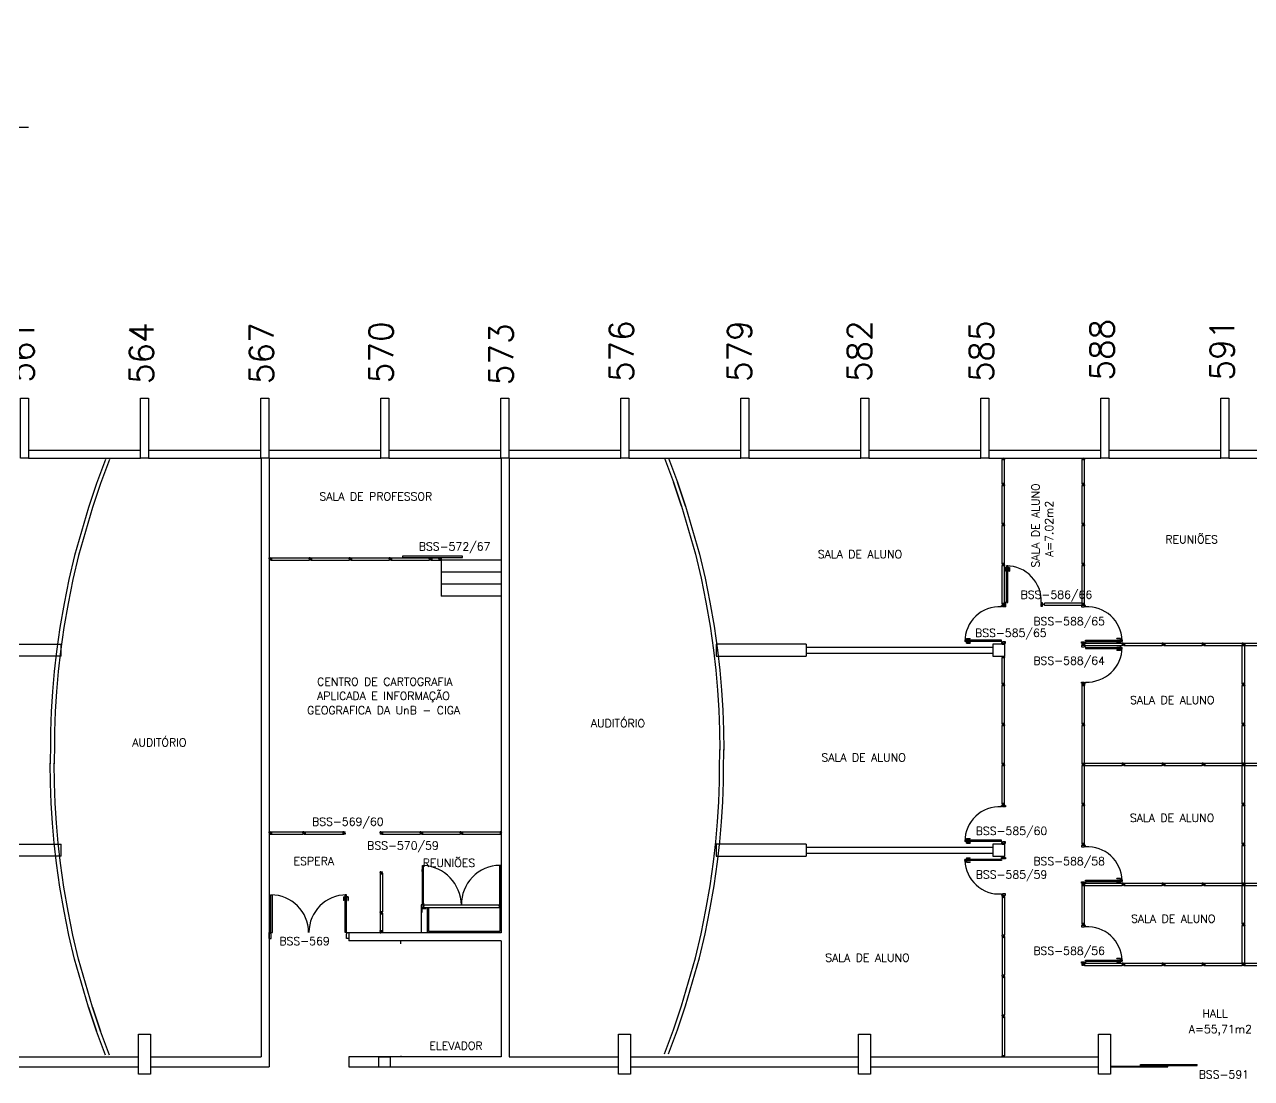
# Model space of a CAD drawing. Extents: x 0 to 244, y -71 to 76.
# Drawn here: x 93.07 to 123.74, y -0.29 to 26.07 of the extents above; entities that cross this region are included whole.
import ezdxf
from ezdxf.enums import TextEntityAlignment as Align

# ---------------------------------------------------------------- set-up
doc = ezdxf.new("R2010")
doc.units = 0
doc.header["$LTSCALE"] = 0.01
doc.header["$MEASUREMENT"] = 0
doc.header["$PDMODE"] = 98
doc.linetypes.add('HIDDEN', pattern=[0.375, 0.25, -0.125])
doc.layers.get('0').update_dxf_attribs({"linetype": 'CONTINUOUS'})
doc.layers.get('DEFPOINTS').update_dxf_attribs({"linetype": 'CONTINUOUS'})
for name, color, linetype in [('ALV', 2, 'CONTINUOUS'), ('AR-ALV', 144, 'CONTINUOUS'), ('AR-ESQ-EXI', 7, 'CONTINUOUS'), ('AR-PIS', 1, 'CONTINUOUS'), ('AR-REV', 111, 'CONTINUOUS'), ('DIV', 2, 'CONTINUOUS'), ('DT-PRJ', 1, 'HIDDEN'), ('ESQ', 1, 'CONTINUOUS'), ('ESTR', 3, 'CONTINUOUS'), ('NOPILAR1', 2, 'CONTINUOUS'), ('PISO', 1, 'CONTINUOUS'), ('TEXTO', 2, 'CONTINUOUS'), ('TEXTO-ENDEREÇO', 2, 'CONTINUOUS'), ('TXT-END-EXTERNO', 2, 'CONTINUOUS'), ('ÁREA', 2, 'CONTINUOUS')]:
    doc.layers.add(name, color=color, linetype=linetype)
doc.layers.get('0').freeze()
doc.styles.add('1', font='romans.shx')
doc.styles.add('NOPILAR', font='simplex.shx', dxfattribs={"height": 0.6})
doc.styles.add('UNB-100', font='simplex.shx', dxfattribs={"height": 0.2})
doc.styles.add('UNB-100-1', font='simplex.shx', dxfattribs={"height": 0.2})
doc.dimstyles.new('1-600', dxfattribs={"dimtxt": 1.1, "dimasz": 2.5, "dimexe": 2, "dimexo": 4, "dimgap": 0.2, "dimtad": 1, "dimdec": 0, "dimzin": 4, "dimdsep": 46, "dimlunit": 6, "dimtxsty": '1', "dimblk1": 'NONE', "dimblk2": 'NONE', "dimsah": 1, "dimcen": 0, "dimclrd": 2, "dimclre": 2, "dimclrt": 2, "dimadec": 0, "dimazin": 0, "dimtfac": 1, "dimtdec": 0, "dimtmove": 2, "dimatfit": 3, "dimldrblk": 'NONE', "dimfxl": 1, "dimtolj": 1, "dimtzin": 0, "dimarcsym": 0})

# ---------------------------------------------------------------- blocks, each defined once
blk = doc.blocks.new('DIVMT-SSN')
for p, q in [((-0.03, 0.008), (-0.03, 0.03)), ((-0.006, 0.03), (-0.03, 0.03)), ((-0.03, 0.008), (-0.02, 0.008)), ((-0.02, -0.008), (-0.02, 0.008)), ((-0.006, 0.02), (-0.006, 0.03)), ((0.006, 0.02), (-0.006, 0.02)), ((-0.005, 0), (0.005, 0)), ((0.005, 0), (-0.005, 0)), ((0, 0.005), (0, -0.005)), ((0, -0.005), (0, 0.005)), ((0.006, 0.03), (0.03, 0.03)), ((0.006, 0.02), (0.006, 0.03)), ((0.03, 0.008), (0.02, 0.008)), ((0.02, -0.008), (0.02, 0.008)), ((0.03, 0.008), (0.03, 0.03)), ((-0.03, -0.008), (-0.03, -0.03)), ((-0.03, -0.008), (-0.02, -0.008)), ((-0.03, -0.03), (-0.03, -0.97)), ((-0.03, -0.03), (-0.009, -0.03)), ((0.03, -0.03), (-0.03, -0.03)), ((-0.03, -0.03), (-0.006, -0.03)), ((-0.009, -0.03), (-0.027, -0.03)), ((-0.006, -0.02), (-0.006, -0.03)), ((-0.006, -0.02), (0.006, -0.02)), ((-0.006, -0.02), (-0.006, -0.03)), ((0.006, -0.02), (-0.006, -0.02)), ((0.005, -0.03), (-0.005, -0.03)), ((0.006, -0.02), (0.006, -0.03)), ((0.006, -0.02), (0.006, -0.03)), ((0.03, -0.03), (0.006, -0.03)), ((0.03, -0.008), (0.02, -0.008)), ((0.03, -0.008), (0.03, -0.03)), ((0.03, -0.03), (0.03, -0.97)), ((0.03, -0.97), (-0.03, -0.97)), ((-0.006, -0.98), (-0.006, -0.97)), ((-0.006, -0.98), (0.006, -0.98)), ((0.006, -1.001), (-0.006, -1.001)), ((0.005, -0.97), (-0.005, -0.97)), ((0, -0.994), (0, -1.007)), ((0, -1.02), (0, -1.021)), ((0.006, -0.98), (0.006, -0.97))]:
    blk.add_line(p, q)
blk = doc.blocks.new('PILAR-SSN')
blk.add_lwpolyline([(0.2, 0), (0.2, -1.5), (0, -1.5), (0, 0)], close=True)
blk = doc.blocks.new('PDV2D-SSN')
at = {"color": 2}
for p, q in [((-0.148, 0.925), (-0.108, 0.925)), ((-0.148, 0.925), (-0.148, 0.835)), ((-0.106, 0.05), (-0.106, 0.965)), ((-0.076, 0.05), (-0.076, 0.965)), ((-0.034, 0.925), (-0.074, 0.925)), ((-0.034, 0.925), (-0.034, 0.835)), ((-0.138, 0.915), (-0.108, 0.915)), ((-0.138, 0.915), (-0.138, 0.835)), ((-0.044, 0.915), (-0.074, 0.915)), ((-0.044, 0.915), (-0.044, 0.835)), ((-0.044, 0.835), (-0.034, 0.835)), ((-0.076, 0.05), (-0.106, 0.05))]:
    blk.add_line(p, q, dxfattribs=at)
for p, q in [((-0.106, 0.965), (-0.076, 0.965)), ((-0.138, 0.835), (-0.148, 0.835)), ((-0.95, 0.05), (-0.97, 0.05)), ((-0.97, 0.05), (-0.97, 0.035)), ((-0.97, 0.035), (-0.97, -0.035)), ((-0.95, 0.02), (-0.95, 0.05)), ((-0.95, 0.02), (-0.94, 0.02)), ((-0.94, -0.05), (-0.94, 0.02)), ((-0.051, 0.02), (-0.061, 0.02)), ((-0.061, -0.05), (-0.061, 0.02)), ((-0.051, 0.05), (-0.031, 0.05)), ((-0.051, 0.02), (-0.051, 0.05)), ((-0.031, 0.05), (-0.031, -0.05)), ((-0.97, -0.035), (-0.97, -0.05)), ((-0.97, -0.05), (-0.94, -0.05)), ((-0.031, -0.05), (-0.061, -0.05))]:
    blk.add_line(p, q)
at = {"color": 1}
blk.add_arc((-0.076, 0.1), 0.865, 91.988, 183.3214, dxfattribs=at)
blk = doc.blocks.new('PISOANF-SSN')
for p, q in [((0, 0), (-0.224, -0.6)), ((-0.224, -0.6), (-0.427, -1.2)), ((-0.427, -1.2), (-0.603, -1.8)), ((-0.603, -1.8), (-0.772, -2.4)), ((-0.772, -2.4), (-0.914, -3)), ((-0.914, -3), (-1.032, -3.6)), ((-1.032, -3.6), (-1.14, -4.2)), ((-1.14, -4.2), (-1.223, -4.8)), ((-1.223, -4.8), (-1.28, -5.3)), ((-1.28, -5.3), (-1.324, -5.8)), ((-1.324, -5.8), (-1.355, -6.3)), ((-1.355, -6.3), (-1.374, -6.8)), ((-1.374, -6.8), (-1.374, -7.111)), ((-1.374, -7.111), (-1.38, -7.611)), ((-1.374, -8.093), (-1.38, -7.593)), ((-1.355, -8.593), (-1.374, -8.093)), ((-1.324, -9.093), (-1.355, -8.593)), ((-1.28, -9.593), (-1.324, -9.093)), ((-1.223, -10.093), (-1.28, -9.593)), ((-1.14, -10.693), (-1.223, -10.093)), ((-1.032, -11.293), (-1.14, -10.693)), ((-0.914, -11.893), (-1.032, -11.293)), ((-0.772, -12.493), (-0.914, -11.893)), ((-0.603, -13.093), (-0.772, -12.493)), ((-0.427, -13.693), (-0.603, -13.093))]:
    blk.add_line(p, q)
blk.add_lwpolyline([(-0.224, -14.293), (-0.427, -13.693)], close=True)
blk.add_lwpolyline([(0, -14.893), (-0.224, -14.293)])
blk = doc.blocks.new('PTDP-SSN')
at = {"color": 2}
for p, q in [((0.055, 1.015), (0.09, 1.015)), ((0.055, 0.075), (0.055, 1.015)), ((0.09, 0.075), (0.09, 1.015)), ((1.91, 0.075), (1.91, 1.015)), ((1.945, 1.015), (1.91, 1.015)), ((1.945, 0.075), (1.945, 1.015)), ((0.05, 0.075), (0, 0.075)), ((0, 0.075), (0, -0.075)), ((0.05, 0.04), (0.05, 0.075)), ((0.06, 0.04), (0.05, 0.04)), ((0.055, 0.075), (0.09, 0.075)), ((0.06, -0.075), (0.06, 0.04)), ((1.945, 0.075), (1.91, 0.075)), ((1.94, -0.075), (1.94, 0.04)), ((1.94, 0.04), (1.95, 0.04)), ((1.95, 0.04), (1.95, 0.075)), ((1.95, 0.075), (2, 0.075)), ((2, 0.075), (2, -0.075)), ((0, -0.075), (0.06, -0.075)), ((2, -0.075), (1.94, -0.075))]:
    blk.add_line(p, q, dxfattribs=at)
at = {"color": 1}
for centre, start, end in [((0.055, 0.075), 0, 90), ((1.945, 0.075), 90, 180)]:
    blk.add_arc(centre, 0.94, start, end, dxfattribs=at)
blk = doc.blocks.new('MTINI-SSN')
for p, q in [((-0.03, 0.008), (-0.03, 0.028)), ((-0.03, 0.028), (-0.008, 0.028)), ((-0.03, 0.008), (-0.02, 0.008)), ((-0.02, 0), (-0.02, 0.008)), ((-0.001, 0), (-0.02, 0)), ((-0.008, 0.019), (-0.008, 0.028)), ((0.008, 0.019), (-0.008, 0.019)), ((0.005, 0), (-0.005, 0)), ((0.02, 0), (-0.001, 0)), ((0, -0.005), (0, 0.005)), ((0.008, 0.019), (0.008, 0.028)), ((0.03, 0.028), (0.008, 0.028)), ((0.03, 0.008), (0.02, 0.008)), ((0.02, 0), (0.02, 0.008)), ((0.03, 0.008), (0.03, 0.028))]:
    blk.add_line(p, q)
blk = doc.blocks.new('DIV-SSN')
for p, q in [((-0.005, 0), (0.005, 0)), ((0, 0.005), (0, -0.005)), ((-0.03, -0.03), (-0.03, -0.97)), ((0.03, -0.03), (-0.03, -0.03)), ((-0.03, -0.03), (-0.009, -0.03)), ((-0.009, -0.03), (-0.027, -0.03)), ((-0.006, -0.02), (0.006, -0.02)), ((-0.006, -0.02), (-0.006, -0.03)), ((-0.005, -0.022), (0.005, -0.022)), ((-0.005, -0.022), (-0.005, -0.029)), ((0.005, -0.029), (-0.005, -0.029)), ((0.005, -0.03), (-0.005, -0.03)), ((0.005, -0.022), (0.005, -0.029)), ((0.006, -0.02), (0.006, -0.03)), ((0.03, -0.03), (0.03, -0.97)), ((0.03, -0.97), (-0.03, -0.97)), ((0.007, -0.999), (-0.007, -0.999)), ((-0.006, -0.98), (-0.006, -0.97)), ((-0.006, -0.98), (0.006, -0.98)), ((0.005, -0.97), (-0.005, -0.97)), ((0, -0.991), (0, -1.006)), ((0.006, -0.98), (0.006, -0.97))]:
    blk.add_line(p, q)
blk = doc.blocks.new('MTT-SSN')
for p, q in [((-0.0051, 0), (0.0051, 0)), ((0, -0.0051), (0, 0.0051))]:
    blk.add_line(p, q)
blk.add_lwpolyline([(-0.008, 0.03), (-0.008, 0.02), (0.008, 0.02), (0.008, 0.03), (0.03, 0.03), (0.03, 0.006), (0.0205, 0.006), (0.0205, -0.006), (0.03, -0.006), (0.03, -0.03), (0.008, -0.03), (0.008, -0.02), (-0.008, -0.02), (-0.008, -0.03), (-0.03, -0.03), (-0.03, -0.006), (-0.0185, -0.006), (-0.0185, 0.006), (-0.03, 0.006), (-0.03, 0.03)], close=True)
blk = doc.blocks.new('PDV2E-SSN')
at = {"layer": 'DIV'}
for p, q in [((0.034, 0.925), (0.034, 0.835)), ((0.034, 0.925), (0.074, 0.925)), ((0.076, 0.05), (0.076, 0.965)), ((0.106, 0.965), (0.076, 0.965)), ((0.106, 0.05), (0.106, 0.965)), ((0.148, 0.925), (0.108, 0.925)), ((0.148, 0.925), (0.148, 0.835)), ((0.044, 0.835), (0.034, 0.835)), ((0.044, 0.915), (0.044, 0.835)), ((0.044, 0.915), (0.074, 0.915)), ((0.138, 0.915), (0.108, 0.915)), ((0.138, 0.915), (0.138, 0.835)), ((0.138, 0.835), (0.148, 0.835)), ((0.031, 0.05), (0.031, -0.05)), ((0.051, 0.05), (0.031, 0.05)), ((0.051, 0.02), (0.051, 0.05)), ((0.051, 0.02), (0.061, 0.02)), ((0.061, -0.05), (0.061, 0.02)), ((0.076, 0.05), (0.106, 0.05)), ((0.95, 0.02), (0.94, 0.02)), ((0.94, -0.05), (0.94, 0.02)), ((0.95, 0.02), (0.95, 0.05)), ((0.95, 0.05), (0.97, 0.05)), ((0.97, 0.05), (0.97, 0.035)), ((0.97, 0.035), (0.97, -0.035)), ((0.031, -0.05), (0.061, -0.05)), ((0.97, -0.05), (0.94, -0.05)), ((0.97, -0.035), (0.97, -0.05))]:
    blk.add_line(p, q, dxfattribs=at)
at = {"layer": 'DIV', "color": 1}
blk.add_arc((0.076, 0.1), 0.865, 356.6786, 90, dxfattribs=at)
blk = doc.blocks.new('*D67')
at = {"layer": 'DEFPOINTS', "color": 0, "transparency": 16777216}
for p in [(66.907, 23.491), (66.907, 16.72), (93.175, 15.42)]:
    blk.add_point(p, dxfattribs=at)
at = {"layer": 'TXT-END-EXTERNO', "color": 2, "lineweight": -2, "transparency": 16777216}
for p, q in [((66.907, 20.72), (66.907, 25.491)), ((93.175, 23.491), (66.907, 23.491))]:
    blk.add_line(p, q, dxfattribs=at)
at = {"layer": 'TXT-END-EXTERNO', "color": 2, "transparency": 16777216, "insert": (80.041, 24.241), "char_height": 1.1, "attachment_point": 5, "style": '1'}
blk.add_mtext('\\A1;Economia Pós-Grad.', dxfattribs=at)
blk = doc.blocks.new('_NONE')
at = {"color": 0, "linetype": 'ByBlock'}
blk.add_circle((0, 0), 0.25, dxfattribs=at)
blk = doc.blocks.new('*D53')
at = {"color": 2, "linetype": 'ByBlock', "transparency": 16777216}
for p, q in [((79.321, 533.663), (79.321, 539.734)), ((85.321, 537.734), (79.321, 537.734))]:
    blk.add_line(p, q, dxfattribs=at)
at = {"layer": 'DEFPOINTS', "color": 0, "linetype": 'ByBlock', "transparency": 16777216}
for p in [(79.321, 537.734), (85.321, 530.963), (79.321, 529.663)]:
    blk.add_point(p, dxfattribs=at)
blk = doc.blocks.new('*D52')
at = {"color": 2, "linetype": 'ByBlock', "transparency": 16777216}
for p, q in [((85.321, 534.963), (85.321, 539.734)), ((91.321, 537.734), (85.321, 537.734))]:
    blk.add_line(p, q, dxfattribs=at)
at = {"layer": 'DEFPOINTS', "color": 0, "linetype": 'ByBlock', "transparency": 16777216}
for p in [(85.321, 537.734), (85.321, 530.963), (91.321, 530.963)]:
    blk.add_point(p, dxfattribs=at)
at = {"color": 2, "linetype": 'ByBlock', "transparency": 16777216, "insert": (88.321, 538.484), "char_height": 1.1, "attachment_point": 5, "style": '1'}
blk.add_mtext('\\A1;Gea', dxfattribs=at)
blk = doc.blocks.new('*D51')
at = {"color": 2, "linetype": 'ByBlock', "transparency": 16777216}
for p, q in [((91.321, 534.963), (91.321, 539.734)), ((94.321, 537.734), (91.321, 537.734))]:
    blk.add_line(p, q, dxfattribs=at)
at = {"layer": 'DEFPOINTS', "color": 0, "linetype": 'ByBlock', "transparency": 16777216}
for p in [(91.321, 537.734), (91.321, 530.963), (94.321, 530.963)]:
    blk.add_point(p, dxfattribs=at)
blk = doc.blocks.new('*D50')
at = {"color": 2, "linetype": 'ByBlock', "transparency": 16777216}
for p, q in [((94.321, 534.963), (94.321, 539.734)), ((124.321, 537.734), (94.321, 537.734))]:
    blk.add_line(p, q, dxfattribs=at)
at = {"layer": 'DEFPOINTS', "color": 0, "linetype": 'ByBlock', "transparency": 16777216}
for p in [(94.321, 537.734), (94.321, 530.963), (124.321, 530.963)]:
    blk.add_point(p, dxfattribs=at)
at = {"color": 2, "linetype": 'ByBlock', "transparency": 16777216, "insert": (109.321, 538.668), "char_height": 1.1, "attachment_point": 5, "style": '1'}
blk.add_mtext('\\A1;Antropologia Pós-Grad.', dxfattribs=at)
blk = doc.blocks.new('ar 01-p')
at = {"layer": 'ESQ'}
for p, q in [((-1.024, -0.579), (-2.934, -0.579)), ((-2.934, -0.581), (-2.932, -0.581)), ((-2.922, -0.614), (-2.928, -0.585)), ((-1.037, -0.614), (-1.03, -0.585)), ((-1.024, -0.581), (-1.027, -0.581)), ((-1.024, -0.639), (-2.934, -0.639)), ((-2.934, -0.649), (-2.931, -0.649)), ((-2.934, -0.681), (-2.931, -0.681)), ((-2.919, -0.627), (-2.932, -0.622)), ((-2.931, -0.681), (-2.931, -0.649)), ((-2.914, -0.621), (-2.919, -0.618)), ((-2.912, -0.637), (-2.914, -0.621)), ((-1.047, -0.637), (-1.045, -0.621)), ((-1.045, -0.621), (-1.039, -0.618)), ((-1.04, -0.627), (-1.027, -0.622)), ((-1.028, -0.681), (-1.028, -0.649)), ((-1.024, -0.649), (-1.028, -0.649)), ((-1.024, -0.681), (-1.028, -0.681))]:
    blk.add_line(p, q, dxfattribs=at)
at = {"layer": 'ESQ', "linetype": 'Continuous'}
for p, q in [((-2.934, -0.581), (-2.934, -0.618)), ((-1.024, -0.581), (-1.024, -0.618)), ((-2.919, -0.637), (-2.931, -0.65)), ((-2.913, -0.639), (-2.931, -0.654)), ((-2.919, -0.627), (-2.919, -0.636)), ((-1.045, -0.639), (-1.028, -0.654)), ((-1.04, -0.627), (-1.04, -0.636)), ((-1.04, -0.637), (-1.028, -0.65))]:
    blk.add_line(p, q, dxfattribs=at)
at = {"layer": 'ESQ'}
for points in [[(-2.974, -0.639), (-2.934, -0.639), (-2.934, -0.579), (-2.974, -0.579)], [(-1.024, -0.639), (-0.974, -0.639), (-0.974, -0.579), (-1.024, -0.579)]]:
    blk.add_lwpolyline(points, close=True, dxfattribs=at)
for points in [[(-2.934, -1.628), (-2.934, -0.644), (-2.955, -0.644), (-2.955, -1.628), (-2.934, -1.628)], [(-1.024, -1.628), (-1.024, -0.644), (-1.003, -0.644), (-1.003, -1.628), (-1.024, -1.628)], [(-2.955, -1.476), (-2.961, -1.476)], [(-2.961, -1.528), (-2.961, -1.476)], [(-2.955, -1.528), (-2.961, -1.528)], [(-2.934, -1.476), (-2.929, -1.476)], [(-2.934, -1.528), (-2.929, -1.528)], [(-2.929, -1.528), (-2.929, -1.476)], [(-1.016, -1.476), (-1.022, -1.476)], [(-1.022, -1.528), (-1.022, -1.476)], [(-1.016, -1.528), (-1.022, -1.528)], [(-0.995, -1.476), (-0.99, -1.476)], [(-0.995, -1.528), (-0.99, -1.528)], [(-0.99, -1.528), (-0.99, -1.476)]]:
    blk.add_lwpolyline(points, dxfattribs=at)
at = {"layer": 'ESQ', "linetype": 'Continuous'}
for centre in [(-2.915, -0.636), (-1.043, -0.636)]:
    blk.add_circle(centre, 0.00144, dxfattribs=at)
at = {"layer": 'ESQ'}
for centre, radius, start, end in [((-2.932, -0.585), 0.0036, 2.8624, 90), ((-1.027, -0.585), 0.0036, 90, 177.1376), ((-2.951, -0.657), 0.971, 270.9608, 1.0536), ((-2.918, -0.614), 0.0036, 182.8624, 256), ((-0.962, -0.612), 1.018, 181.4953, 266.4762), ((-1.04, -0.614), 0.0036, 284, 357.1376)]:
    blk.add_arc(centre, radius, start, end, dxfattribs=at)
at = {"layer": 'ESQ', "linetype": 'Continuous'}
for centre, radius, start, end in [((-2.931, -0.618), 0.0036, 180, 256), ((-2.915, -0.636), 0.0036, 180, 352), ((-2.915, -0.636), 0.00144, 180, 352), ((-1.043, -0.636), 0.0036, 188, 360), ((-1.043, -0.636), 0.00144, 188, 360), ((-1.028, -0.618), 0.0036, 284, 0)]:
    blk.add_arc(centre, radius, start, end, dxfattribs=at)

msp = doc.modelspace()

# ---------------------------------------------------------------- linework, layer by layer
at = {"layer": 'ALV'}
for p, q in [((93.175, 15.42), (95.975, 15.42)), ((96.175, 15.42), (98.975, 15.42)), ((99.175, 15.42), (101.975, 15.42)), ((102.175, 15.42), (104.975, 15.42)), ((105.175, 15.42), (107.975, 15.42)), ((108.175, 15.42), (110.975, 15.42)), ((111.175, 15.42), (113.975, 15.42)), ((114.175, 15.42), (116.975, 15.42)), ((117.175, 15.42), (119.975, 15.42)), ((120.175, 15.42), (122.975, 15.42)), ((123.175, 15.42), (125.975, 15.42)), ((93.175, 15.22), (95.975, 15.22)), ((96.175, 15.22), (98.975, 15.22)), ((98.989, 15.22), (98.989, 0.249)), ((99.175, 15.22), (101.975, 15.22)), ((99.189, 15.22), (99.189, -0.001)), ((102.175, 15.22), (104.975, 15.22)), ((104.989, 15.204), (104.989, 3.351)), ((105.175, 15.22), (107.975, 15.22)), ((105.189, 15.204), (105.189, 0.249)), ((108.175, 15.22), (110.975, 15.22)), ((111.175, 15.22), (113.975, 15.22)), ((114.175, 15.22), (116.975, 15.22)), ((117.175, 15.22), (119.975, 15.22)), ((120.175, 15.22), (122.975, 15.22)), ((123.175, 15.22), (125.975, 15.22)), ((112.614, 10.493), (117.274, 10.493)), ((112.614, 10.343), (117.274, 10.343)), ((112.614, 5.493), (117.274, 5.493)), ((112.614, 5.343), (117.274, 5.343)), ((102.989, 3.991), (102.989, 3.351)), ((103.139, 3.991), (103.139, 3.351)), ((103.174, 3.991), (103.174, 3.386)), ((104.954, 3.991), (104.954, 3.386)), ((104.954, 3.386), (103.174, 3.386)), ((104.989, 3.351), (101.177, 3.351)), ((101.177, 3.351), (101.177, 3.151)), ((104.989, 3.151), (101.177, 3.151)), ((104.989, 3.351), (103.139, 3.351)), ((104.989, 3.151), (104.989, 0.249)), ((104.989, 3.151), (104.989, 0.266)), ((90.222, 0.249), (95.922, 0.249)), ((96.222, 0.249), (98.989, 0.249)), ((104.989, 0.249), (101.183, 0.249)), ((105.189, 0.249), (107.922, 0.249)), ((108.222, 0.249), (113.922, 0.249)), ((114.222, 0.249), (119.922, 0.249)), ((90.222, -0.001), (95.922, -0.001)), ((96.222, -0.001), (99.189, -0.001)), ((101.183, -0.001), (107.922, -0.001)), ((108.222, -0.001), (113.922, -0.001)), ((114.222, -0.001), (119.922, -0.001))]:
    msp.add_line(p, q, dxfattribs=at)
at = {"layer": 'AR-ALV'}
msp.add_line((103.014, 3.966), (103.114, 3.966), dxfattribs=at)
at = {"layer": 'AR-ESQ-EXI'}
for p, q in [((103.139, 3.991), (103.174, 3.991)), ((104.954, 3.991), (104.989, 3.991))]:
    msp.add_line(p, q, dxfattribs=at)
at = {"layer": 'AR-PIS'}
for p, q in [((102.479, 3.081), (102.479, 3.151)), ((102.479, 0.281), (102.479, 0.266))]:
    msp.add_line(p, q, dxfattribs=at)
at = {"layer": 'AR-REV'}
msp.add_line((102.989, 3.991), (103.139, 3.991), dxfattribs=at)
at = {"layer": 'DIV'}
for p, q in [((117.513, 15.188), (117.573, 15.188)), ((117.513, 14.595), (117.513, 15.188)), ((117.537, 15.218), (117.55, 15.218)), ((117.549, 15.197), (117.537, 15.197)), ((117.537, 15.197), (117.537, 15.188)), ((117.538, 15.188), (117.548, 15.188)), ((117.543, 15.237), (117.543, 15.238)), ((117.543, 15.211), (117.543, 15.225)), ((117.549, 15.197), (117.549, 15.188)), ((117.573, 14.595), (117.573, 15.188)), ((119.512, 15.188), (119.572, 15.188)), ((119.513, 14.595), (119.513, 15.188)), ((119.536, 15.218), (119.548, 15.218)), ((119.536, 15.197), (119.536, 15.188)), ((119.548, 15.197), (119.536, 15.197)), ((119.537, 15.188), (119.547, 15.188)), ((119.542, 15.237), (119.542, 15.238)), ((119.542, 15.211), (119.542, 15.225)), ((119.548, 15.197), (119.548, 15.188)), ((119.573, 14.595), (119.573, 15.188)), ((117.513, 14.595), (117.537, 14.595)), ((117.513, 14.573), (117.513, 14.595)), ((117.513, 14.595), (117.573, 14.595)), ((117.513, 14.573), (117.523, 14.573)), ((117.513, 14.557), (117.523, 14.557)), ((117.513, 14.557), (117.513, 14.535)), ((117.537, 14.535), (117.513, 14.535)), ((117.523, 14.573), (117.523, 14.557)), ((117.537, 14.585), (117.537, 14.595)), ((117.537, 14.585), (117.537, 14.595)), ((117.537, 14.585), (117.549, 14.585)), ((117.549, 14.585), (117.537, 14.585)), ((117.537, 14.544), (117.549, 14.544)), ((117.537, 14.544), (117.537, 14.535)), ((117.538, 14.595), (117.548, 14.595)), ((117.538, 14.565), (117.548, 14.565)), ((117.548, 14.565), (117.538, 14.565)), ((117.543, 14.57), (117.543, 14.559)), ((117.543, 14.559), (117.543, 14.57)), ((117.549, 14.585), (117.549, 14.595)), ((117.573, 14.595), (117.549, 14.595)), ((117.549, 14.585), (117.549, 14.595)), ((117.549, 14.544), (117.549, 14.535)), ((117.549, 14.535), (117.573, 14.535)), ((117.552, 14.595), (117.57, 14.595)), ((117.573, 14.595), (117.552, 14.595)), ((117.573, 14.573), (117.563, 14.573)), ((117.563, 14.573), (117.563, 14.557)), ((117.573, 14.557), (117.563, 14.557)), ((117.573, 14.573), (117.573, 14.595)), ((117.573, 14.557), (117.573, 14.535)), ((119.513, 14.595), (119.573, 14.595)), ((119.513, 14.573), (119.513, 14.595)), ((119.513, 14.595), (119.537, 14.595)), ((119.513, 14.573), (119.523, 14.573)), ((119.513, 14.557), (119.513, 14.535)), ((119.513, 14.557), (119.523, 14.557)), ((119.537, 14.535), (119.513, 14.535)), ((119.523, 14.573), (119.523, 14.557)), ((119.537, 14.585), (119.537, 14.595)), ((119.537, 14.585), (119.537, 14.595)), ((119.549, 14.585), (119.537, 14.585)), ((119.537, 14.585), (119.549, 14.585)), ((119.537, 14.544), (119.537, 14.535)), ((119.537, 14.544), (119.549, 14.544)), ((119.538, 14.595), (119.548, 14.595)), ((119.548, 14.565), (119.538, 14.565)), ((119.538, 14.565), (119.548, 14.565)), ((119.543, 14.559), (119.543, 14.57)), ((119.543, 14.57), (119.543, 14.559)), ((119.549, 14.585), (119.549, 14.595)), ((119.573, 14.595), (119.549, 14.595)), ((119.549, 14.585), (119.549, 14.595)), ((119.549, 14.544), (119.549, 14.535)), ((119.549, 14.535), (119.573, 14.535)), ((119.573, 14.595), (119.552, 14.595)), ((119.552, 14.595), (119.57, 14.595)), ((119.563, 14.573), (119.563, 14.557)), ((119.573, 14.573), (119.563, 14.573)), ((119.573, 14.557), (119.563, 14.557)), ((119.573, 14.573), (119.573, 14.595)), ((119.573, 14.557), (119.573, 14.535)), ((103.19, 12.706), (103.19, 12.73)), ((103.212, 12.73), (103.19, 12.73)), ((103.2, 12.706), (103.19, 12.706)), ((103.19, 12.694), (103.19, 12.67)), ((103.2, 12.694), (103.19, 12.694)), ((103.212, 12.67), (103.19, 12.67)), ((103.2, 12.706), (103.2, 12.694)), ((103.212, 12.73), (103.212, 12.72)), ((103.228, 12.72), (103.212, 12.72)), ((103.212, 12.67), (103.212, 12.68)), ((103.228, 12.68), (103.212, 12.68)), ((103.215, 12.7), (103.225, 12.7)), ((103.225, 12.7), (103.215, 12.7)), ((103.22, 12.695), (103.22, 12.705)), ((103.22, 12.705), (103.22, 12.695)), ((103.228, 12.73), (103.25, 12.73)), ((103.228, 12.73), (103.228, 12.72)), ((103.228, 12.67), (103.228, 12.68)), ((103.228, 12.67), (103.25, 12.67)), ((103.241, 12.706), (103.25, 12.706)), ((103.241, 12.694), (103.241, 12.706)), ((103.241, 12.706), (103.25, 12.706)), ((103.241, 12.706), (103.241, 12.694)), ((103.241, 12.694), (103.25, 12.694)), ((103.241, 12.694), (103.25, 12.694)), ((103.25, 12.73), (103.489, 12.73)), ((103.25, 12.73), (103.25, 12.67)), ((103.25, 12.73), (103.25, 12.706)), ((103.25, 12.705), (103.25, 12.695)), ((103.25, 12.67), (103.25, 12.694)), ((103.25, 12.67), (103.25, 12.691)), ((103.25, 12.691), (103.25, 12.673)), ((103.25, 12.67), (103.489, 12.67)), ((103.429, 12.706), (103.429, 12.73)), ((103.451, 12.73), (103.429, 12.73)), ((103.438, 12.706), (103.429, 12.706)), ((103.429, 12.694), (103.429, 12.67)), ((103.438, 12.694), (103.429, 12.694)), ((103.451, 12.67), (103.429, 12.67)), ((103.438, 12.706), (103.438, 12.694)), ((103.451, 12.73), (103.451, 12.72)), ((103.467, 12.72), (103.451, 12.72)), ((103.451, 12.67), (103.451, 12.68)), ((103.467, 12.68), (103.451, 12.68)), ((103.454, 12.7), (103.464, 12.7)), ((103.464, 12.7), (103.454, 12.7)), ((103.459, 12.695), (103.459, 12.705)), ((103.459, 12.705), (103.459, 12.695)), ((103.467, 12.73), (103.489, 12.73)), ((103.467, 12.73), (103.467, 12.72)), ((103.467, 12.67), (103.467, 12.68)), ((103.467, 12.67), (103.489, 12.67)), ((103.479, 12.706), (103.489, 12.706)), ((103.479, 12.694), (103.479, 12.706)), ((103.479, 12.706), (103.489, 12.706)), ((103.479, 12.706), (103.479, 12.694)), ((103.479, 12.694), (103.489, 12.694)), ((103.479, 12.694), (103.489, 12.694)), ((103.489, 12.73), (103.489, 12.67)), ((103.489, 12.73), (103.489, 12.706)), ((103.489, 12.705), (103.489, 12.695)), ((103.489, 12.67), (103.489, 12.694)), ((103.489, 12.67), (103.489, 12.691)), ((103.489, 12.691), (103.489, 12.673)), ((117.513, 9.595), (117.513, 10.235)), ((117.513, 10.235), (117.573, 10.235)), ((117.537, 10.265), (117.55, 10.265)), ((117.549, 10.244), (117.537, 10.244)), ((117.537, 10.244), (117.537, 10.235)), ((117.538, 10.235), (117.548, 10.235)), ((117.543, 10.258), (117.543, 10.272)), ((117.549, 10.244), (117.549, 10.235)), ((117.573, 9.595), (117.573, 10.235)), ((117.513, 9.595), (117.537, 9.595)), ((117.513, 9.573), (117.513, 9.595)), ((117.513, 9.595), (117.573, 9.595)), ((117.513, 9.573), (117.523, 9.573)), ((117.513, 9.557), (117.523, 9.557)), ((117.513, 9.557), (117.513, 9.535)), ((117.537, 9.535), (117.513, 9.535)), ((117.523, 9.573), (117.523, 9.557)), ((117.537, 9.585), (117.537, 9.595)), ((117.537, 9.585), (117.537, 9.595)), ((117.537, 9.585), (117.549, 9.585)), ((117.549, 9.585), (117.537, 9.585)), ((117.537, 9.544), (117.549, 9.544)), ((117.537, 9.544), (117.537, 9.535)), ((117.538, 9.595), (117.548, 9.595)), ((117.538, 9.565), (117.548, 9.565)), ((117.548, 9.565), (117.538, 9.565)), ((117.543, 9.57), (117.543, 9.559)), ((117.543, 9.559), (117.543, 9.57)), ((117.549, 9.585), (117.549, 9.595)), ((117.573, 9.595), (117.549, 9.595)), ((117.549, 9.585), (117.549, 9.595)), ((117.549, 9.544), (117.549, 9.535)), ((117.549, 9.535), (117.573, 9.535)), ((117.552, 9.595), (117.57, 9.595)), ((117.573, 9.595), (117.552, 9.595)), ((117.573, 9.573), (117.563, 9.573)), ((117.563, 9.573), (117.563, 9.557)), ((117.573, 9.557), (117.563, 9.557)), ((117.573, 9.573), (117.573, 9.595)), ((117.573, 9.557), (117.573, 9.535)), ((99.189, 5.881), (100.028, 5.881)), ((99.189, 5.857), (99.189, 5.881)), ((99.211, 5.881), (99.189, 5.881)), ((99.198, 5.857), (99.189, 5.857)), ((99.189, 5.845), (99.189, 5.821)), ((99.198, 5.845), (99.189, 5.845)), ((99.198, 5.857), (99.198, 5.845)), ((99.211, 5.881), (99.211, 5.871)), ((99.227, 5.871), (99.211, 5.871)), ((99.211, 5.821), (99.211, 5.831)), ((99.227, 5.831), (99.211, 5.831)), ((99.214, 5.851), (99.224, 5.851)), ((99.224, 5.851), (99.214, 5.851)), ((99.219, 5.845), (99.219, 5.856)), ((99.219, 5.856), (99.219, 5.845)), ((99.227, 5.881), (99.249, 5.881)), ((99.227, 5.881), (99.227, 5.871)), ((99.227, 5.821), (99.227, 5.831)), ((99.239, 5.857), (99.249, 5.857)), ((99.239, 5.845), (99.239, 5.857)), ((99.239, 5.857), (99.249, 5.857)), ((99.239, 5.857), (99.239, 5.845)), ((99.239, 5.845), (99.249, 5.845)), ((99.239, 5.845), (99.249, 5.845)), ((99.249, 5.881), (99.249, 5.821)), ((99.249, 5.881), (99.249, 5.857)), ((99.249, 5.856), (99.249, 5.846)), ((99.249, 5.821), (99.249, 5.845)), ((99.249, 5.821), (99.249, 5.842)), ((99.249, 5.842), (99.249, 5.824)), ((100.028, 5.881), (100.028, 5.821)), ((100.038, 5.857), (100.028, 5.857)), ((100.028, 5.856), (100.028, 5.846)), ((100.038, 5.845), (100.028, 5.845)), ((100.038, 5.845), (100.038, 5.857)), ((100.052, 5.851), (100.065, 5.851)), ((100.059, 5.857), (100.059, 5.844)), ((100.078, 5.851), (100.079, 5.851)), ((101.029, 5.859), (101.029, 5.881)), ((101.053, 5.881), (101.029, 5.881)), ((101.029, 5.859), (101.039, 5.859)), ((101.029, 5.843), (101.029, 5.821)), ((101.029, 5.843), (101.039, 5.843)), ((101.039, 5.843), (101.039, 5.859)), ((101.053, 5.871), (101.053, 5.881)), ((101.065, 5.871), (101.053, 5.871)), ((101.053, 5.83), (101.053, 5.821)), ((101.053, 5.83), (101.065, 5.83)), ((101.053, 5.83), (101.053, 5.821)), ((101.065, 5.83), (101.053, 5.83)), ((101.054, 5.851), (101.064, 5.851)), ((101.064, 5.851), (101.054, 5.851)), ((101.059, 5.856), (101.059, 5.845)), ((101.059, 5.845), (101.059, 5.856)), ((101.065, 5.881), (101.089, 5.881)), ((101.065, 5.871), (101.065, 5.881)), ((101.065, 5.83), (101.065, 5.821)), ((101.065, 5.83), (101.065, 5.821)), ((101.089, 5.859), (101.079, 5.859)), ((101.079, 5.843), (101.079, 5.859)), ((101.089, 5.843), (101.079, 5.843)), ((101.089, 5.859), (101.089, 5.881)), ((101.089, 5.843), (101.089, 5.821)), ((104.959, 5.859), (104.959, 5.881)), ((104.983, 5.881), (104.959, 5.881)), ((104.959, 5.859), (104.969, 5.859)), ((104.959, 5.843), (104.959, 5.821)), ((104.959, 5.843), (104.969, 5.843)), ((104.969, 5.843), (104.969, 5.859)), ((104.983, 5.871), (104.983, 5.881)), ((104.989, 5.871), (104.983, 5.871)), ((104.983, 5.83), (104.983, 5.821)), ((104.983, 5.83), (104.989, 5.83)), ((104.983, 5.83), (104.983, 5.821)), ((104.989, 5.83), (104.983, 5.83)), ((104.984, 5.851), (104.989, 5.851)), ((104.989, 5.851), (104.984, 5.851)), ((104.989, 5.856), (104.989, 5.845)), ((104.989, 5.845), (104.989, 5.856)), ((99.189, 5.821), (100.028, 5.821)), ((99.211, 5.821), (99.189, 5.821)), ((99.227, 5.821), (99.249, 5.821)), ((101.029, 5.821), (101.05, 5.821)), ((101.089, 5.821), (101.029, 5.821)), ((101.029, 5.821), (101.053, 5.821)), ((101.05, 5.821), (101.032, 5.821)), ((101.064, 5.821), (101.054, 5.821)), ((101.089, 5.821), (101.065, 5.821)), ((104.959, 5.821), (104.98, 5.821)), ((104.989, 5.821), (104.959, 5.821)), ((104.959, 5.821), (104.983, 5.821)), ((104.98, 5.821), (104.962, 5.821)), ((104.989, 5.821), (104.984, 5.821)), ((101.959, 3.859), (101.959, 3.881)), ((101.983, 3.881), (101.959, 3.881)), ((101.959, 3.859), (101.969, 3.859)), ((101.959, 3.843), (101.959, 3.821)), ((101.959, 3.843), (101.969, 3.843)), ((101.959, 3.821), (101.959, 3.351)), ((101.959, 3.821), (101.98, 3.821)), ((102.019, 3.821), (101.959, 3.821)), ((101.959, 3.821), (101.983, 3.821)), ((101.98, 3.821), (101.962, 3.821)), ((101.969, 3.843), (101.969, 3.859)), ((101.983, 3.872), (101.983, 3.881)), ((101.995, 3.872), (101.983, 3.872)), ((101.983, 3.831), (101.983, 3.821)), ((101.983, 3.831), (101.995, 3.831)), ((101.983, 3.831), (101.983, 3.821)), ((101.995, 3.831), (101.983, 3.831)), ((101.984, 3.851), (101.994, 3.851)), ((101.994, 3.851), (101.984, 3.851)), ((101.994, 3.821), (101.984, 3.821)), ((101.989, 3.856), (101.989, 3.846)), ((101.989, 3.846), (101.989, 3.856)), ((101.995, 3.881), (102.019, 3.881)), ((101.995, 3.872), (101.995, 3.881)), ((101.995, 3.831), (101.995, 3.821)), ((101.995, 3.831), (101.995, 3.821)), ((102.019, 3.821), (101.995, 3.821)), ((102.019, 3.859), (102.009, 3.859)), ((102.009, 3.843), (102.009, 3.859)), ((102.019, 3.843), (102.009, 3.843)), ((102.019, 3.859), (102.019, 3.881)), ((102.019, 3.843), (102.019, 3.821)), ((102.019, 3.821), (102.019, 3.351)), ((101.959, 3.389), (101.959, 3.411)), ((101.983, 3.411), (101.959, 3.411)), ((101.959, 3.389), (101.969, 3.389)), ((101.969, 3.373), (101.969, 3.389)), ((101.983, 3.401), (101.983, 3.411)), ((101.995, 3.401), (101.983, 3.401)), ((101.984, 3.381), (101.994, 3.381)), ((101.994, 3.381), (101.984, 3.381)), ((101.989, 3.386), (101.989, 3.375)), ((101.989, 3.375), (101.989, 3.386)), ((101.995, 3.411), (102.019, 3.411)), ((101.995, 3.401), (101.995, 3.411)), ((102.019, 3.389), (102.009, 3.389)), ((102.009, 3.373), (102.009, 3.389)), ((102.019, 3.389), (102.019, 3.411)), ((101.959, 3.373), (101.959, 3.351)), ((101.959, 3.373), (101.969, 3.373)), ((101.959, 3.351), (101.98, 3.351)), ((102.019, 3.351), (101.959, 3.351)), ((101.959, 3.351), (101.983, 3.351)), ((101.98, 3.351), (101.962, 3.351)), ((101.983, 3.36), (101.983, 3.351)), ((101.983, 3.36), (101.995, 3.36)), ((101.983, 3.36), (101.983, 3.351)), ((101.995, 3.36), (101.983, 3.36)), ((101.994, 3.351), (101.984, 3.351)), ((101.995, 3.36), (101.995, 3.351)), ((101.995, 3.36), (101.995, 3.351)), ((102.019, 3.351), (101.995, 3.351)), ((102.019, 3.373), (102.009, 3.373)), ((102.019, 3.373), (102.019, 3.351)), ((117.537, 1.296), (117.513, 1.296)), ((117.513, 1.274), (117.513, 1.296)), ((117.513, 1.274), (117.523, 1.274)), ((117.513, 1.258), (117.523, 1.258)), ((117.513, 1.258), (117.513, 1.236)), ((117.513, 1.236), (117.537, 1.236)), ((117.573, 1.236), (117.513, 1.236)), ((117.513, 1.236), (117.534, 1.236)), ((117.513, 1.236), (117.513, 0.277)), ((117.534, 1.236), (117.516, 1.236)), ((117.523, 1.258), (117.523, 1.274)), ((117.537, 1.286), (117.537, 1.296)), ((117.549, 1.286), (117.537, 1.286)), ((117.549, 1.245), (117.537, 1.245)), ((117.537, 1.245), (117.537, 1.236)), ((117.537, 1.245), (117.549, 1.245)), ((117.537, 1.245), (117.537, 1.236)), ((117.548, 1.266), (117.538, 1.266)), ((117.538, 1.266), (117.548, 1.266)), ((117.548, 1.236), (117.538, 1.236)), ((117.543, 1.261), (117.543, 1.271)), ((117.543, 1.271), (117.543, 1.261)), ((117.549, 1.286), (117.549, 1.296)), ((117.549, 1.296), (117.573, 1.296)), ((117.549, 1.245), (117.549, 1.236)), ((117.549, 1.245), (117.549, 1.236)), ((117.573, 1.236), (117.549, 1.236)), ((117.563, 1.258), (117.563, 1.274)), ((117.573, 1.274), (117.563, 1.274)), ((117.573, 1.258), (117.563, 1.258)), ((117.573, 1.274), (117.573, 1.296)), ((117.573, 1.258), (117.573, 1.236)), ((117.573, 1.236), (117.573, 0.277)), ((117.573, 0.277), (117.513, 0.277)), ((117.537, 0.267), (117.537, 0.277)), ((117.537, 0.267), (117.549, 0.267)), ((117.55, 0.246), (117.537, 0.246)), ((117.548, 0.277), (117.538, 0.277)), ((117.543, 0.253), (117.543, 0.239)), ((117.543, 0.246), (117.543, 0.245)), ((117.549, 0.267), (117.549, 0.277))]:
    msp.add_line(p, q, dxfattribs=at)
at = {"layer": 'DT-PRJ'}
msp.add_line((103.014, 3.866), (103.014, 3.966), dxfattribs=at)
at = {"layer": 'ESQ'}
for p, q in [((101.047, 4.254), (101.047, 4.164)), ((101.047, 4.254), (101.087, 4.254)), ((101.057, 4.164), (101.047, 4.164)), ((101.057, 4.244), (101.057, 4.164)), ((101.057, 4.244), (101.087, 4.244)), ((101.162, 4.254), (101.122, 4.254)), ((101.152, 4.244), (101.122, 4.244)), ((101.152, 4.244), (101.152, 4.164)), ((101.152, 4.164), (101.162, 4.164)), ((101.162, 4.254), (101.162, 4.164)), ((120.222, 0.019), (121.648, 0.019)), ((120.973, 0.039), (120.973, 0.059)), ((120.973, 0.059), (122.387, 0.059)), ((120.973, 0.039), (122.387, 0.039)), ((121.648, -0.001), (121.648, 0.019)), ((122.387, 0.039), (122.387, 0.059)), ((120.222, -0.001), (121.648, -0.001))]:
    msp.add_line(p, q, dxfattribs=at)
at = {"layer": 'ESTR'}
for p, q in [((91.737, 10.568), (93.987, 10.568)), ((93.987, 10.268), (93.987, 10.568)), ((112.614, 10.568), (110.364, 10.568)), ((110.364, 10.568), (110.364, 10.268)), ((112.614, 10.568), (112.614, 10.268)), ((117.274, 10.568), (117.274, 10.268)), ((117.574, 10.568), (117.274, 10.568)), ((117.543, 10.584), (117.543, 10.585)), ((117.574, 10.268), (117.574, 10.568)), ((93.987, 10.268), (91.737, 10.268)), ((110.364, 10.268), (112.614, 10.268)), ((117.274, 10.268), (117.574, 10.268)), ((91.737, 5.568), (93.987, 5.568)), ((93.987, 5.268), (93.987, 5.568)), ((112.614, 5.568), (110.364, 5.568)), ((110.364, 5.568), (110.364, 5.268)), ((112.614, 5.568), (112.614, 5.268)), ((117.574, 5.568), (117.274, 5.568)), ((117.274, 5.568), (117.274, 5.268)), ((117.574, 5.268), (117.574, 5.568)), ((93.987, 5.268), (91.737, 5.268)), ((110.364, 5.268), (112.614, 5.268)), ((117.274, 5.268), (117.574, 5.268)), ((101.183, 0.249), (101.183, -0.001)), ((101.922, 0.249), (101.922, -0.001)), ((101.922, 0.249), (102.221, 0.249)), ((102.222, -0.001), (102.222, 0.249)), ((101.922, -0.001), (102.221, -0.001))]:
    msp.add_line(p, q, dxfattribs=at)
for points in [[(95.922, -0.182), (95.922, 0.818), (96.222, 0.818), (96.222, -0.182), (95.923, -0.182)], [(107.922, -0.182), (107.922, 0.818), (108.222, 0.818), (108.222, -0.182), (107.923, -0.182)], [(113.922, -0.182), (113.922, 0.818), (114.222, 0.818), (114.222, -0.182), (113.923, -0.182)], [(119.922, -0.182), (119.922, 0.818), (120.222, 0.818), (120.222, -0.182), (119.923, -0.182)]]:
    msp.add_lwpolyline(points, dxfattribs=at)
at = {"layer": 'PISO'}
for p, q in [((104.989, 12.67), (103.489, 12.67)), ((103.489, 12.67), (103.489, 11.77)), ((104.989, 12.37), (103.489, 12.37)), ((104.989, 12.07), (103.489, 12.07)), ((104.989, 11.77), (103.489, 11.77))]:
    msp.add_line(p, q, dxfattribs=at)
at = {"layer": 'TEXTO-ENDEREÇO'}
msp.add_lwpolyline([(102.518, 12.738), (104.018, 12.738), (104.018, 12.768), (102.518, 12.768)], close=True, dxfattribs=at)

# ---------------------------------------------------------------- block references
at = {"layer": 'AR-ESQ-EXI', "rotation": 180.0000879735538}
msp.add_blockref('ar 01-p', (102.015, 3.412), dxfattribs=at)
at = {"layer": 'DIV'}
for name, p, rotation in [('MTINI-SSN', (117.543, 15.218), 180), ('MTINI-SSN', (119.542, 15.218), 180), ('DIVMT-SSN', (117.543, 13.565), 180), ('DIVMT-SSN', (119.543, 13.565), 180), ('DIVMT-SSN', (117.543, 12.565), 180), ('DIVMT-SSN', (119.543, 12.565), 180), ('DIVMT-SSN', (99.219, 12.7), 90), ('DIVMT-SSN', (100.219, 12.7), 90), ('DIVMT-SSN', (101.219, 12.7), 90), ('DIVMT-SSN', (102.219, 12.7), 90), ('DIVMT-SSN', (117.543, 11.565), 180), ('DIVMT-SSN', (119.543, 11.565), 180), ('PDV2E-SSN', (117.543, 10.565), 90), ('DIV-SSN', (119.543, 11.565), 270), ('PDV2D-SSN', (119.543, 10.565), 270), ('PDV2E-SSN', (119.543, 10.565), 270), ('DIV-SSN', (119.543, 10.565), 90), ('DIVMT-SSN', (120.543, 10.565), 90), ('DIVMT-SSN', (121.543, 10.565), 90), ('DIVMT-SSN', (122.543, 10.565), 90), ('DIVMT-SSN', (123.543, 10.565), 90), ('DIVMT-SSN', (123.543, 9.565), 180), ('MTINI-SSN', (117.543, 10.265), 180), ('DIVMT-SSN', (117.543, 8.565), 180), ('DIVMT-SSN', (119.543, 8.565), 180), ('DIVMT-SSN', (123.543, 8.565), 180), ('DIVMT-SSN', (117.543, 7.565), 180), ('DIVMT-SSN', (119.543, 7.565), 180), ('DIVMT-SSN', (123.543, 7.565), 180), ('DIVMT-SSN', (117.543, 6.565), 180), ('DIVMT-SSN', (119.543, 6.565), 180), ('DIV-SSN', (119.543, 7.565), 90), ('DIVMT-SSN', (120.543, 7.565), 90), ('DIVMT-SSN', (121.543, 7.565), 90), ('DIVMT-SSN', (122.543, 7.565), 90), ('DIVMT-SSN', (123.543, 7.565), 90), ('DIVMT-SSN', (123.543, 6.565), 180), ('PDV2E-SSN', (117.543, 5.565), 90), ('DIVMT-SSN', (119.543, 5.565), 180), ('DIVMT-SSN', (123.543, 5.565), 180), ('DIVMT-SSN', (100.058, 5.851), 90), ('DIVMT-SSN', (101.989, 5.851), 90), ('DIVMT-SSN', (102.989, 5.851), 90), ('DIVMT-SSN', (103.989, 5.851), 90), ('PDV2D-SSN', (119.543, 4.565), 270), ('DIVMT-SSN', (123.543, 4.565), 180), ('PDV2D-SSN', (117.543, 5.265), 90), ('MTINI-SSN', (117.543, 5.265), 180), ('DIVMT-SSN', (119.543, 3.565), 180), ('DIV-SSN', (119.543, 4.565), 90), ('DIVMT-SSN', (120.543, 4.565), 90), ('DIVMT-SSN', (121.543, 4.565), 90), ('DIVMT-SSN', (122.543, 4.565), 90), ('DIVMT-SSN', (123.543, 4.565), 90), ('DIVMT-SSN', (123.543, 3.565), 180), ('PDV2D-SSN', (119.543, 2.565), 270), ('DIVMT-SSN', (123.543, 2.565), 180), ('DIV-SSN', (119.543, 2.565), 90), ('DIVMT-SSN', (120.543, 2.565), 90), ('DIVMT-SSN', (121.543, 2.565), 90), ('DIVMT-SSN', (122.543, 2.565), 90), ('DIVMT-SSN', (123.543, 2.565), 90)]:
    msp.add_blockref(name, p, dxfattribs=dict(at, rotation=rotation))
for name, p in [('PDV2E-SSN', (117.543, 11.565)), ('MTINI-SSN', (117.543, 10.565)), ('MTT-SSN', (119.543, 10.565)), ('MTT-SSN', (119.543, 9.565)), ('MTINI-SSN', (117.543, 5.565)), ('DIVMT-SSN', (101.989, 4.851)), ('DIVMT-SSN', (117.543, 4.266)), ('MTT-SSN', (119.543, 4.565)), ('DIVMT-SSN', (117.543, 3.266)), ('MTT-SSN', (119.543, 2.565)), ('DIVMT-SSN', (117.543, 2.266)), ('MTINI-SSN', (117.543, 0.246))]:
    msp.add_blockref(name, p, dxfattribs=at)
at = {"layer": 'ESQ'}
msp.add_blockref('PTDP-SSN', (99.177, 3.289), dxfattribs=at)
at = {"layer": 'ESTR'}
for name, p in [('PILAR-SSN', (92.975, 16.72)), ('PILAR-SSN', (95.975, 16.72)), ('PILAR-SSN', (98.975, 16.72)), ('PILAR-SSN', (101.975, 16.72)), ('PILAR-SSN', (104.975, 16.72)), ('PILAR-SSN', (107.975, 16.72)), ('PILAR-SSN', (110.975, 16.72)), ('PILAR-SSN', (113.975, 16.72)), ('PILAR-SSN', (116.975, 16.72)), ('PILAR-SSN', (119.975, 16.72)), ('PILAR-SSN', (122.975, 16.72)), ('PISOANF-SSN', (95.095, 15.19)), ('PISOANF-SSN', (95.195, 15.19))]:
    msp.add_blockref(name, p, dxfattribs=at)
at = {"layer": 'ESTR', "rotation": 180}
for p in [(109.07, 0.326), (109.17, 0.326)]:
    msp.add_blockref('PISOANF-SSN', p, dxfattribs=at)

# ---------------------------------------------------------------- texts
at = {"layer": 'NOPILAR1', "style": 'NOPILAR'}
for s, p in [('561', (93.31, 17.112)), ('564', (96.297, 17.074)), ('567', (99.297, 17.074)), ('570', (102.286, 17.098)), ('573', (105.286, 17.048)), ('576', (108.297, 17.124)), ('579', (111.247, 17.124)), ('582', (114.247, 17.124)), ('585', (117.297, 17.124)), ('588', (120.31, 17.162)), ('591', (123.31, 17.162))]:
    msp.add_text(s, height=0.6, rotation=90, dxfattribs=at).set_placement(p)
at = {"layer": 'TEXTO', "style": 'UNB-100'}
for s, rotation, p in [('SALA DE ALUNO', 90, (118.447, 12.484)), ('ELEVADOR', 360, (103.194, 0.431))]:
    msp.add_text(s, height=0.2, rotation=rotation, dxfattribs=at).set_placement(p)
for s, p in [('SALA DE PROFESSOR', (100.443, 14.166)), ('REUNIÕES', (121.592, 13.092)), ('SALA DE ALUNO', (112.901, 12.721)), ('CENTRO DE CARTOGRAFIA', (100.386, 9.533)), ('APLICADA E INFORMAÇÃO ', (100.386, 9.178)), ('SALA DE ALUNO ', (120.707, 9.075)), ('GEOGRAFICA DA UnB - CIGA', (100.137, 8.819)), ('AUDITÓRIO', (107.229, 8.492)), ('AUDITÓRIO', (95.766, 8.014)), ('SALA DE ALUNO', (112.992, 7.638)), ('SALA DE ALUNO', (120.703, 6.127)), ('ESPERA', (99.797, 5.048)), ('REUNIÕES', (103.025, 5.002)), ('SALA DE ALUNO', (120.732, 3.607)), ('SALA DE ALUNO', (113.088, 2.632)), ('HALL', (122.515, 1.235))]:
    msp.add_text(s, height=0.2, dxfattribs=at).set_placement(p)
msp.add_text('A=7.02m2', height=0.2, rotation=90, dxfattribs=at).set_placement((118.783, 13.454), align=Align.CENTER)
at = {"layer": 'TEXTO-ENDEREÇO', "style": 'UNB-100-1'}
for s, p in [('BSS-586/66', (117.97, 11.709)), ('BSS-588/65', (118.289, 11.044)), ('BSS-585/65', (116.832, 10.753)), ('BSS-588/64', (118.289, 10.058)), ('BSS-569/60', (100.258, 6.033)), ('BSS-585/60', (116.848, 5.802)), ('BSS-570/59', (101.636, 5.436)), ('BSS-588/58', (118.289, 5.046)), ('BSS-585/59', (116.848, 4.711)), ('BSS-569', (99.441, 3.047)), ('BSS-588/56', (118.289, 2.805)), ('BSS-591', (122.422, -0.288))]:
    msp.add_text(s, height=0.2, dxfattribs=at).set_placement(p)
at = {"layer": 'TEXTO-ENDEREÇO', "insert": (102.927, 12.982), "char_height": 0.2, "attachment_point": 4, "style": 'UNB-100-1'}
msp.add_mtext('\\A1;BSS-572/67', dxfattribs=at)
at = {"layer": 'ÁREA', "style": 'UNB-100'}
msp.add_text('A=55,71m2', height=0.2, dxfattribs=at).set_placement((122.965, 0.847), align=Align.CENTER)

# ---------------------------------------------------------------- dimensions: what is measured, and where the dimension line sits
at = {"layer": 'TXT-END-EXTERNO'}
dim = msp.add_linear_dim(base=(66.907, 23.491), p1=(93.175, 15.42), p2=(66.907, 16.72), angle=0, text='Economia Pós-Grad.', dimstyle='1-600', override={"dimse1": 1}, dxfattribs=at)
dim.commit()
dim.dimension.update_dxf_attribs({"geometry": '*D67', "text_midpoint": (80.041, 24.241)})
for base, p1, p2, text, picture, middle in [((108.175, 23.491), (138.175, 16.72), (108.175, 16.72), 'Antropologia Pós-Grad.', '*D50', (123.175, 24.425)), ((93.175, 23.491), (99.175, 16.72), (93.175, 15.42), ' ', '*D53', (96.175, 23.491)), ((99.175, 23.491), (105.175, 16.72), (99.175, 16.72), 'Gea', '*D52', (102.175, 24.241)), ((105.175, 23.491), (108.175, 16.72), (105.175, 16.72), ' ', '*D51', (106.675, 23.491))]:
    dim = msp.add_linear_dim(base=base, p1=p1, p2=p2, angle=0, text=text, dimstyle='1-600', override={"dimse1": 1}, dxfattribs=at)
    dim.commit()
    dim.dimension.update_dxf_attribs({"geometry": picture, "text_midpoint": middle, "insert": (13.854, -514.243)})

doc.saveas('drawing.dxf')
